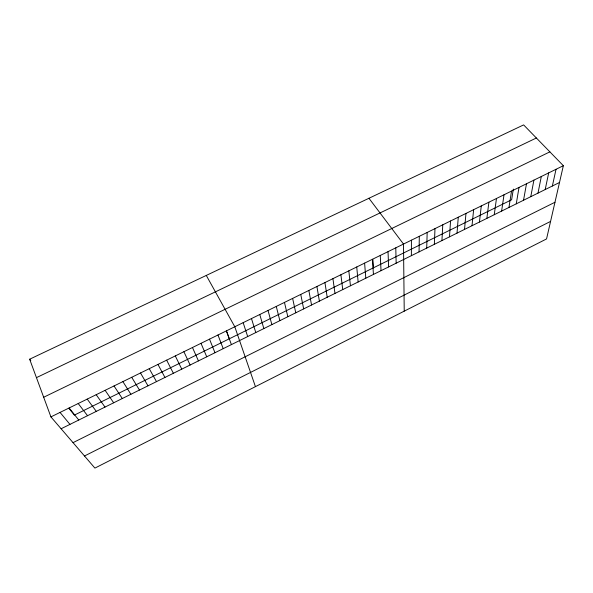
<?xml version="1.0" encoding="UTF-8"?>
<svg xmlns="http://www.w3.org/2000/svg" width="593" height="593" viewBox="0 0 593 593"><rect width="100%" height="100%" fill="white"/><g stroke="black" fill="none" stroke-linecap="round" stroke-linejoin="round"><path stroke-width="0.89" d="M411.379 255.672L411.423 240.172M419.066 251.877L419.31 236.31M426.715 248.096L427.168 232.456M434.335 244.331L434.988 228.624M441.933 240.573L442.778 224.799M449.494 236.837L450.547 220.996M457.025 233.116L458.27 217.208M464.534 229.409L465.972 213.436M472.006 225.711L473.644 209.67M479.455 222.034L481.279 205.927M486.868 218.372L488.891 202.198M494.258 214.718L496.467 198.485M501.619 211.078L504.02 194.786M508.95 207.454L511.537 191.094M513.338 189.093L511.626 199.759L74.347 415.115L69.122 408.577M516.258 203.844L519.023 187.425M523.53 200.249L526.488 183.771M530.779 196.668L533.915 180.124M537.999 193.103L541.32 176.499M545.197 189.545L548.688 172.882M552.365 186.009L556.034 169.287M563.35 165.699L546.553 238.935L94.902 468.099L50.916 416.894L29.65 359.21L523.619 124.901L563.35 165.699L50.916 416.894M84.502 455.987L550.571 221.411M73.035 442.645L554.966 202.257M61.109 428.761L559.503 182.481M43.674 397.251L549.874 151.86M36.447 377.645L536.369 137.991M60.049 412.417L69.959 424.388M69.136 407.962L78.773 420.029M29.65 359.21L30.799 360.64M78.194 403.522L87.549 415.693M368.942 198.27L403.499 244.057L404.226 311.147M87.208 399.104L96.296 411.372M96.185 394.701L104.998 407.072M105.117 390.32L113.671 402.788M114.019 385.961L122.299 398.526M122.884 381.618L130.897 394.271M131.713 377.289L139.466 390.038M140.497 372.982L147.991 385.828M149.251 368.69L156.485 381.633M206.275 275.426L234.798 326.758L255.435 386.643M157.968 364.421L164.943 377.452M166.648 360.166L173.371 373.286M175.291 355.926L181.762 369.142M183.897 351.708L190.116 365.014M192.466 347.505L198.44 360.9M201.005 343.317L206.735 356.801M209.507 339.152L214.985 352.724M217.972 335.001L223.213 348.654M226.63 331.346L229.335 338.781M226.4 330.872L231.403 344.607M243.16 322.659L247.689 336.565M251.484 318.574L255.783 332.562M259.778 314.505L263.841 328.581M268.043 310.458L271.868 324.616M276.271 306.425L279.866 320.657M284.462 302.408L287.835 316.721M292.623 298.412L295.766 312.8M300.747 294.424L303.675 308.894M308.842 290.459L311.547 305.01M316.907 286.508L319.39 301.133M324.934 282.572L327.203 297.271M332.932 278.651L334.978 293.424M340.901 274.744L342.732 289.599M348.832 270.853L350.448 285.782M356.741 266.976L358.142 281.979M364.606 263.122L365.799 278.191M372.893 259.63L373.42 267.828M372.448 259.274L373.434 274.426M380.261 255.45L381.04 270.667M388.037 251.64L388.608 266.924M395.783 247.837L396.154 263.196"/></g></svg>
